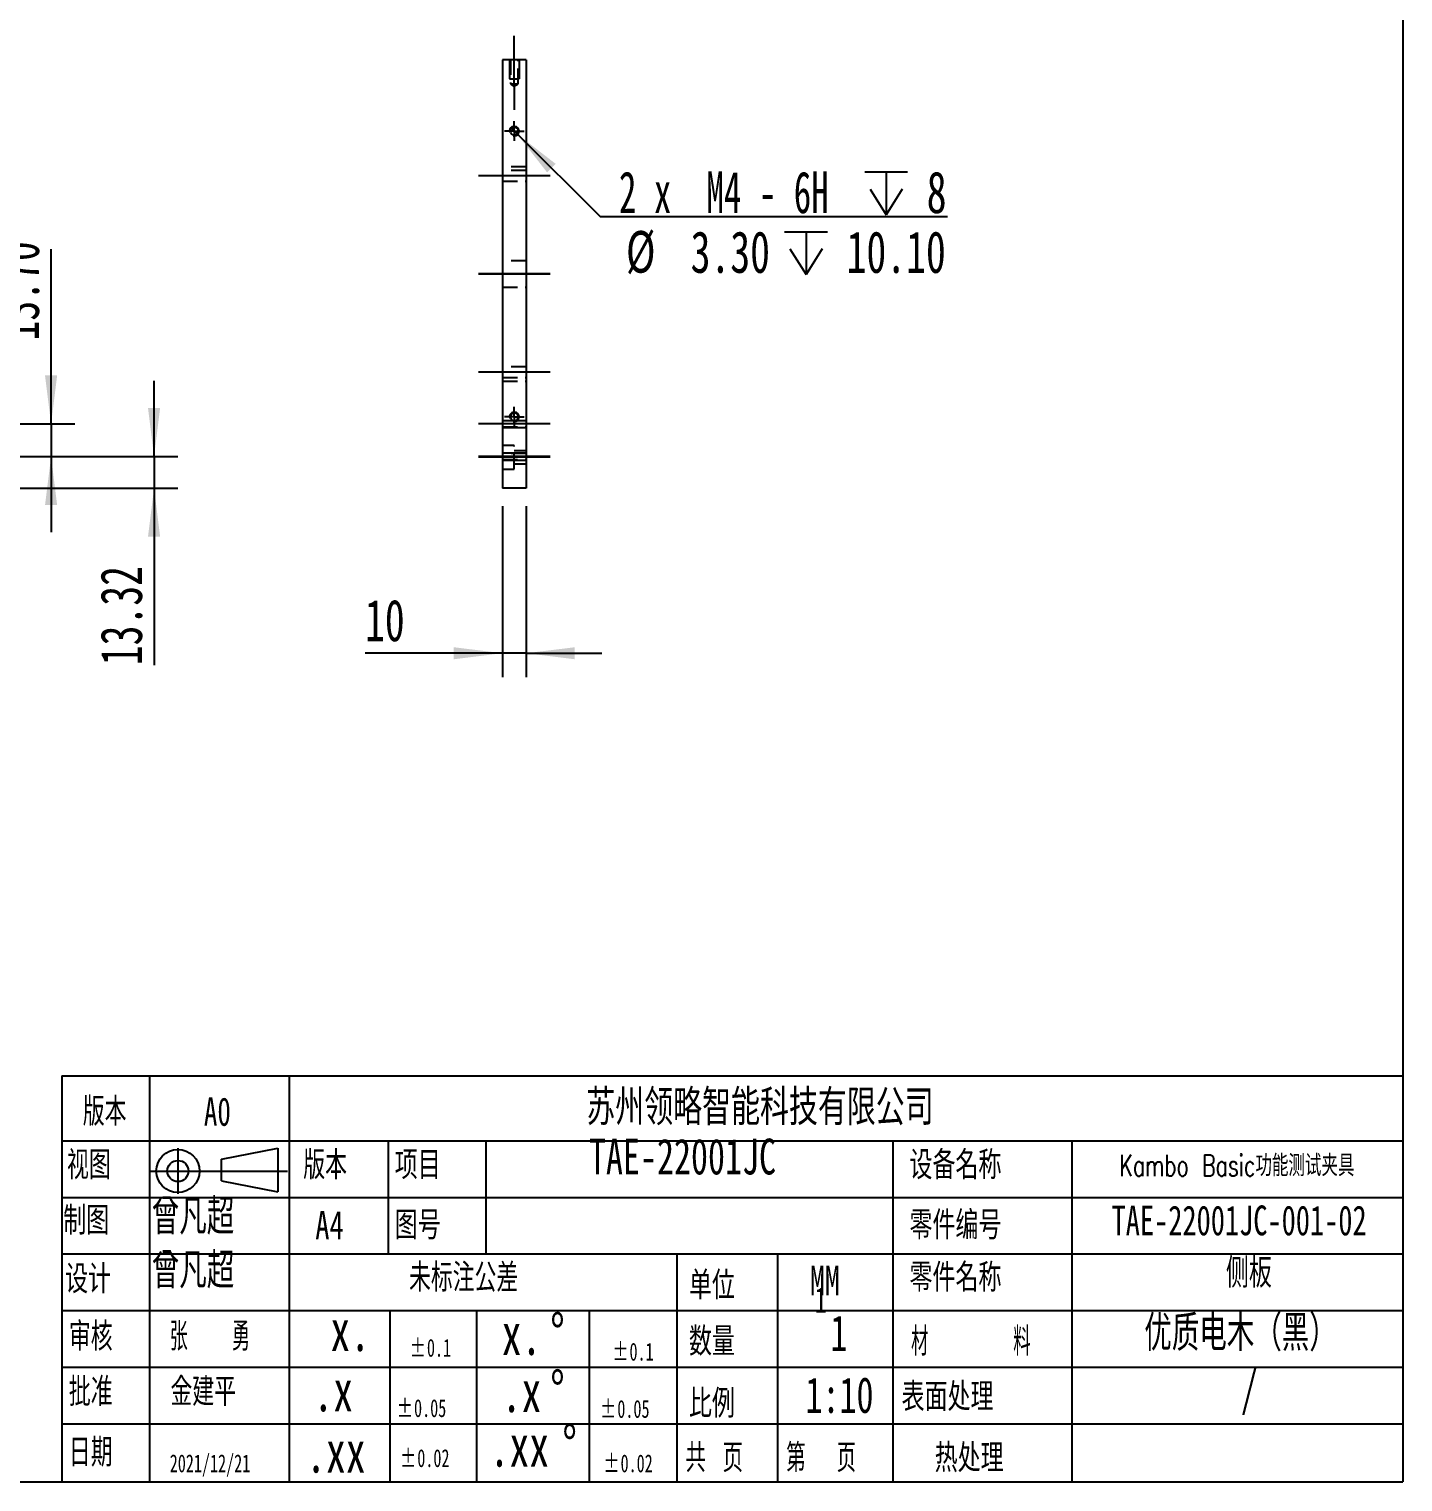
# Model space of a CAD drawing. Extents: x 2 to 292, y 3 to 207.
# Drawn here: x 176.8 to 292.2, y 3.1 to 125.1 of the extents above; entities that cross this region are included whole.
import ezdxf

# ---------------------------------------------------------------- set-up
doc = ezdxf.new("R2010")
doc.units = 0
for name, pattern in [('SLD-中心线', [34.29, 30.48, -1.27, 1.27, -1.27]), ('SLD-实线', [0]), ('SLD-虚线', [1.905, 1.27, -0.635])]:
    doc.linetypes.add(name, pattern=pattern)
doc.layers.get('0').update_dxf_attribs({"linetype": 'CONTINUOUS'})
for name, color, linetype in [('FORMAT', 7, 'SLD-实线'), ('图层1', 5, 'SLD-中心线'), ('图层7', 7, 'SLD-实线'), ('图框', 7, 'SLD-实线'), ('粗实线', 7, 'SLD-实线')]:
    doc.layers.add(name, color=color, linetype=linetype)
doc.styles.add('SLDTEXTSTYLE0', font='TXT', dxfattribs={"width": 0.7})
doc.styles.add('SLDTEXTSTYLE1', font='TXT', dxfattribs={"width": 0.7, "bigfont": 'bigfont'})
doc.styles.add('SLDTEXTSTYLE10', font='TXT', dxfattribs={"width": 0.633333})
doc.styles.add('SLDTEXTSTYLE11', font='TXT', dxfattribs={"width": 0.616667})
doc.styles.add('SLDTEXTSTYLE2', font='TXT', dxfattribs={"width": 0.736842, "bigfont": 'bigfont'})
doc.styles.add('SLDTEXTSTYLE3', font='TXT', dxfattribs={"width": 0.663})
doc.styles.add('SLDTEXTSTYLE4', font='TXT', dxfattribs={"width": 0.559211, "bigfont": 'bigfont'})
doc.styles.add('SLDTEXTSTYLE5', font='TXT', dxfattribs={"width": 0.736842})
doc.styles.add('SLDTEXTSTYLE7', font='TXT', dxfattribs={"width": 0.657895, "bigfont": 'bigfont'})
doc.styles.add('SLDTEXTSTYLE8', font='TXT', dxfattribs={"width": 0.618421, "bigfont": 'bigfont'})
doc.styles.add('SLDTEXTSTYLE9', font='TXT', dxfattribs={"width": 0.58, "bigfont": 'bigfont'})
doc.dimstyles.new('SLDDIMSTYLE4', dxfattribs={"dimtxt": 3.5, "dimasz": 4.08, "dimexe": 0, "dimexo": 0.0625, "dimgap": 0.875, "dimtad": 2, "dimlfac": 5, "dimrnd": 1e-09, "dimzin": 12, "dimtxsty": 'SLDTEXTSTYLE0', "dimsah": 1, "dimcen": 0.09, "dimazin": 3, "dimtfac": 1, "dimtmove": 0, "dimatfit": 3, "dimtolj": 1, "dimtzin": 12})
doc.dimstyles.new('SLDDIMSTYLE5', dxfattribs={"dimtxt": 3.5, "dimasz": 4.08, "dimexe": 0, "dimexo": 0.0625, "dimgap": 0.875, "dimtad": 2, "dimlfac": 5, "dimrnd": 1e-09, "dimzin": 4, "dimtxsty": 'SLDTEXTSTYLE0', "dimsah": 1, "dimcen": 0.09, "dimazin": 3, "dimtfac": 1, "dimtmove": 0, "dimatfit": 3, "dimtolj": 1, "dimtzin": 12})
doc.dimstyles.new('SLDDIMSTYLE6', dxfattribs={"dimtxt": 3.5, "dimasz": 4.08, "dimexe": 0, "dimexo": 0.0625, "dimgap": 0.875, "dimtad": 0, "dimtih": 1, "dimtoh": 1, "dimlfac": 5, "dimrnd": 1e-09, "dimzin": 4, "dimtxsty": 'SLDTEXTSTYLE0', "dimblk1": 'NONE', "dimsah": 1, "dimcen": 0, "dimazin": 3, "dimtfac": 1, "dimtmove": 0, "dimatfit": 3, "dimtolj": 1, "dimtzin": 12})
doc.dimstyles.new('SLDDIMSTYLE7', dxfattribs={"dimtxt": 3.5, "dimasz": 4.08, "dimexe": 0, "dimexo": 0.0625, "dimgap": 0.875, "dimtad": 0, "dimtih": 1, "dimtoh": 1, "dimdec": 6, "dimlfac": 5, "dimrnd": 1e-09, "dimzin": 12, "dimtxsty": 'SLDTEXTSTYLE0', "dimblk1": 'NONE', "dimsah": 1, "dimcen": 0, "dimazin": 3, "dimtfac": 1, "dimtmove": 0, "dimatfit": 3, "dimtolj": 1, "dimtzin": 12})

# ---------------------------------------------------------------- blocks, each defined once
blk = doc.blocks.new('SW_NOTE_0')
at = {"layer": '图层7', "color": 0, "char_height": 1.5, "attachment_point": 1, "style": 'SLDTEXTSTYLE3'}
for s, insert in [('%%p', (0, 1.93)), ('0.05', (1.44, 1.93))]:
    blk.add_mtext(s, dxfattribs=dict(at, insert=insert))
blk = doc.blocks.new('SW_NOTE_1')
at = {"layer": '图层7', "color": 0, "char_height": 1.5, "attachment_point": 1, "style": 'SLDTEXTSTYLE3'}
for s, insert in [('%%p', (0, 1.93)), ('0.02', (1.44, 1.93))]:
    blk.add_mtext(s, dxfattribs=dict(at, insert=insert))
blk = doc.blocks.new('SW_NOTE_2')
at = {"layer": '图层7', "color": 0, "char_height": 1.5, "attachment_point": 1, "style": 'SLDTEXTSTYLE3'}
for s, insert in [('%%p', (0, 1.93)), ('0.1', (1.44, 1.93))]:
    blk.add_mtext(s, dxfattribs=dict(at, insert=insert))
blk = doc.blocks.new('SW_NOTE_4')
at = {"layer": '图层7', "color": 0, "char_height": 3.5, "attachment_point": 1, "style": 'SLDTEXTSTYLE0'}
for s, insert in [('%%d', (4.07, 4.51)), ('.x', (0, 4.51))]:
    blk.add_mtext(s, dxfattribs=dict(at, insert=insert))
blk = doc.blocks.new('SW_NOTE_5')
at = {"layer": '图层7', "color": 0, "char_height": 3.5, "attachment_point": 1, "style": 'SLDTEXTSTYLE0'}
for s, insert in [('%%d', (4.07, 4.51)), ('x.', (0, 4.51))]:
    blk.add_mtext(s, dxfattribs=dict(at, insert=insert))
blk = doc.blocks.new('SW_NOTE_6')
at = {"layer": '图层7', "color": 0, "char_height": 3.5, "attachment_point": 1, "style": 'SLDTEXTSTYLE0'}
for s, insert in [('%%d', (6.11, 4.51)), ('.xx', (0, 4.51))]:
    blk.add_mtext(s, dxfattribs=dict(at, insert=insert))
blk = doc.blocks.new('SW_NOTE_7')
at = {"layer": '图层7', "color": 0, "char_height": 1.5, "attachment_point": 1, "style": 'SLDTEXTSTYLE3'}
for s, insert in [('%%p', (0, 1.93)), ('0.1', (1.44, 1.93))]:
    blk.add_mtext(s, dxfattribs=dict(at, insert=insert))
blk = doc.blocks.new('SW_NOTE_8')
at = {"layer": '图层7', "color": 0, "char_height": 1.5, "attachment_point": 1, "style": 'SLDTEXTSTYLE3'}
for s, insert in [('%%p', (0, 1.93)), ('0.05', (1.44, 1.93))]:
    blk.add_mtext(s, dxfattribs=dict(at, insert=insert))
blk = doc.blocks.new('SW_NOTE_9')
at = {"layer": '图层7', "color": 0, "char_height": 1.5, "attachment_point": 1, "style": 'SLDTEXTSTYLE3'}
for s, insert in [('%%p', (0, 1.93)), ('0.02', (1.44, 1.93))]:
    blk.add_mtext(s, dxfattribs=dict(at, insert=insert))
blk = doc.blocks.new('_D_12')
at = {"layer": '图框', "color": 5}
for p, q in [((187.3, 89.23), (187.3, 95.58)), ((162.55, 89.23), (189.3, 89.23)), ((187.3, 89.23), (187.3, 86.57)), ((169.2, 86.57), (189.3, 86.57)), ((187.3, 86.57), (187.3, 71.7))]:
    blk.add_line(p, q, dxfattribs=at)
for points in [[(187.3, 89.23), (187.81, 93.31), (186.79, 93.31)], [(187.3, 86.57), (186.79, 82.49), (187.81, 82.49)]]:
    blk.add_solid(points, dxfattribs=at)
at = {"layer": '图框', "color": 5, "insert": (182.79, 71.7), "char_height": 3.5, "attachment_point": 1, "rotation": 90, "style": 'SLDTEXTSTYLE0'}
blk.add_mtext('13.32', dxfattribs=at)
blk = doc.blocks.new('_D_13')
at = {"layer": '图框', "color": 5}
for p, q in [((178.65, 91.97), (178.65, 106.65)), ((162.55, 91.97), (180.65, 91.97)), ((178.65, 91.97), (178.65, 89.23)), ((162.55, 89.23), (180.65, 89.23)), ((178.65, 89.23), (178.65, 82.88))]:
    blk.add_line(p, q, dxfattribs=at)
for points in [[(178.65, 91.97), (179.16, 96.05), (178.14, 96.05)], [(178.65, 89.23), (178.14, 85.15), (179.16, 85.15)]]:
    blk.add_solid(points, dxfattribs=at)
at = {"layer": '图框', "color": 5, "insert": (174.14, 98.98), "char_height": 3.5, "attachment_point": 1, "rotation": 90, "style": 'SLDTEXTSTYLE0'}
blk.add_mtext('13.70', dxfattribs=at)
blk = doc.blocks.new('SW_SYMBOL_HOLE_SPOT')
at = {"layer": '图框', "color": 0}
for p, q in [((0, 875), (0, 75)), ((1600, 75), (1600, 875)), ((0, 75), (1600, 75))]:
    blk.add_line(p, q, dxfattribs=at)
blk = doc.blocks.new('SW_SYMBOL_HOLE_DEPTH')
at = {"layer": '图框', "color": 0}
for p, q in [((0, 875), (800, 875)), ((400, 875), (400, 75)), ((100, 555), (400, 75)), ((700, 555), (400, 75))]:
    blk.add_line(p, q, dxfattribs=at)
blk = doc.blocks.new('_D_14')
at = {"layer": '图框', "color": 5}
for p, q in [((133.07, 89.58), (174.03, 135.06)), ((174.03, 135.06), (201.18, 135.06)), ((132.33, 88.76), (133.07, 89.58))]:
    blk.add_line(p, q, dxfattribs=at)
blk.add_solid([(133.07, 89.58), (136.17, 92.27), (135.42, 92.95)], dxfattribs=at)
at = {"layer": '图框', "color": 5, "xscale": 0.004511737089201878, "yscale": 0.004511737089201878, "zscale": 0.004511737089201878}
for name, p in [('SW_SYMBOL_HOLE_SPOT', (176.11, 129.85)), ('SW_SYMBOL_HOLE_DEPTH', (193.72, 129.85))]:
    blk.add_blockref(name, p, dxfattribs=at)
at = {"layer": '图框', "color": 5, "char_height": 3.5, "attachment_point": 1}
for s, insert, style in [('5.50 贯\\M+190FA', (187.17, 138.86), 'SLDTEXTSTYLE1'), ('2 x', (175.62, 138.86), 'SLDTEXTSTYLE10'), ('%%c', (181.75, 138.87), 'SLDTEXTSTYLE0'), ('%%c', (183.48, 133.86), 'SLDTEXTSTYLE0'), ('10', (188.9, 133.84), 'SLDTEXTSTYLE0'), ('5', (198.94, 133.84), 'SLDTEXTSTYLE0')]:
    blk.add_mtext(s, dxfattribs=dict(at, insert=insert, style=style))
blk = doc.blocks.new('_NONE')
blk = doc.blocks.new('_D_17')
at = {"layer": '图框', "color": 5}
for p, q in [((216.56, 85.07), (216.56, 70.71)), ((218.56, 85.07), (218.56, 70.71)), ((216.56, 72.71), (205.02, 72.71)), ((218.56, 72.71), (216.56, 72.71)), ((218.56, 72.71), (224.91, 72.71))]:
    blk.add_line(p, q, dxfattribs=at)
for points in [[(216.56, 72.71), (212.48, 73.21), (212.48, 72.2)], [(218.56, 72.71), (222.64, 72.2), (222.64, 73.21)]]:
    blk.add_solid(points, dxfattribs=at)
at = {"layer": '图框', "color": 5, "insert": (205.02, 77.22), "char_height": 3.5, "attachment_point": 1, "style": 'SLDTEXTSTYLE0'}
blk.add_mtext('10', dxfattribs=at)
blk = doc.blocks.new('_D_18')
at = {"layer": '图框', "color": 5}
for p, q in [((217.33, 116.8), (217.79, 116.33)), ((217.79, 116.33), (224.76, 109.38)), ((224.76, 109.38), (253.95, 109.38))]:
    blk.add_line(p, q, dxfattribs=at)
blk.add_solid([(217.79, 116.33), (220.32, 113.09), (221.04, 113.81)], dxfattribs=at)
at = {"layer": '图框', "color": 5, "xscale": 0.004511737089201878, "yscale": 0.004511737089201878, "zscale": 0.004511737089201878}
for p in [(246.99, 109.19), (240.26, 104.17)]:
    blk.add_blockref('SW_SYMBOL_HOLE_DEPTH', p, dxfattribs=at)
at = {"layer": '图框', "color": 5, "char_height": 3.5, "attachment_point": 1}
for s, insert, style in [('2 x  M4 - 6H', (226.35, 113.18), 'SLDTEXTSTYLE11'), ('8', (252.2, 113.18), 'SLDTEXTSTYLE0'), ('%%c', (226.94, 108.18), 'SLDTEXTSTYLE0'), ('3.30', (232.37, 108.16), 'SLDTEXTSTYLE0'), ('10.10', (245.47, 108.16), 'SLDTEXTSTYLE0')]:
    blk.add_mtext(s, dxfattribs=dict(at, insert=insert, style=style))
blk = doc.blocks.new('SW_CENTERMARKSYMBOL_11')
at = {"layer": '图框', "color": 0}
for p, q in [((-0.5, 0), (-0.83, 0)), ((0, 0), (-0.5, 0)), ((0, 0.5), (0, 0.83)), ((0, 0), (0, 0.5)), ((0, 0), (0, -0.5)), ((0, 0), (0.5, 0)), ((0.5, 0), (0.83, 0)), ((0, -0.5), (0, -0.83))]:
    blk.add_line(p, q, dxfattribs=at)
blk = doc.blocks.new('SW_CENTERMARKSYMBOL_12')
at = {"layer": '图框', "color": 0}
for p, q in [((-0.5, 0), (-0.83, 0)), ((0, 0), (-0.5, 0)), ((0, 0.5), (0, 0.83)), ((0, 0), (0, 0.5)), ((0, 0), (0, -0.5)), ((0, 0), (0.5, 0)), ((0.5, 0), (0.83, 0)), ((0, -0.5), (0, -0.83))]:
    blk.add_line(p, q, dxfattribs=at)

msp = doc.modelspace()

# ---------------------------------------------------------------- linework, layer by layer
at = {"color": 7, "linetype": 'SLD-实线'}
for p, q in [((216.55875477, 122.56725325), (216.55875477, 86.56725182)), ((218.55875472, 122.56725325), (216.55875477, 122.56725325)), ((217.15875474, 122.56725253), (217.15875474, 120.96725253)), ((217.15875474, 122.56725253), (217.15875474, 120.96725253)), ((217.15875474, 122.56725253), (217.15875474, 120.96725253)), ((217.95875474, 122.56725253), (217.95875474, 120.96725253)), ((217.95875474, 122.56725253), (217.95875474, 120.96725253)), ((217.95875474, 122.56725253), (217.95875474, 120.96725253)), ((218.55875472, 122.56725325), (218.55875472, 86.56725182)), ((216.55875474, 92.27085253), (218.55875474, 92.27085253)), ((216.55875474, 91.67085253), (218.55875474, 91.67085253)), ((216.55875474, 89.53085253), (218.55875474, 89.53085253)), ((216.55875474, 88.93085253), (218.55875474, 88.93085253)), ((218.55875472, 86.56725182), (216.55875477, 86.56725182))]:
    msp.add_line(p, q, dxfattribs=at)
at = {"color": 7, "linetype": 'SLD-虚线'}
for p, q in [((217.22875474, 122.56725325), (217.22875474, 120.54725184)), ((217.88875474, 120.54725184), (217.88875474, 122.56725325)), ((217.15875474, 120.96725253), (217.95875474, 120.96725253)), ((217.15875474, 120.96725253), (217.95875474, 120.96725253)), ((217.15875474, 120.96725253), (217.95875474, 120.96725253)), ((217.22875474, 120.54725184), (217.55875474, 120.54725184)), ((217.22875474, 120.54725184), (217.55875474, 120.34896805)), ((217.55875474, 120.54725184), (217.88875474, 120.54725184)), ((217.55875474, 120.34896805), (217.88875474, 120.54725184)), ((218.55875472, 113.56725289), (216.55875477, 113.56725289)), ((218.55875472, 113.26725228), (216.55875477, 113.26725228)), ((216.55875477, 112.36725269), (218.55875472, 112.36725269)), ((218.55875472, 105.66725253), (216.55875477, 105.66725253)), ((216.55875477, 103.46725254), (218.55875472, 103.46725254)), ((218.55875472, 96.76725237), (216.55875477, 96.76725237)), ((216.55875477, 95.86725278), (218.55875472, 95.86725278)), ((216.55875477, 95.56725218), (218.55875472, 95.56725218)), ((218.55875472, 92.22085221), (216.55875477, 92.22085221)), ((216.55875477, 91.72085269), (218.55875472, 91.72085269)), ((217.55875474, 90.16725315), (216.55875477, 90.16725315)), ((218.55875472, 89.48085202), (216.55875477, 89.48085202)), ((217.55875474, 88.16725208), (217.55875474, 90.16725315)), ((218.55875472, 89.71725299), (217.55875474, 89.71725299)), ((216.55875477, 88.9808525), (218.55875472, 88.9808525)), ((216.55875477, 88.16725208), (217.55875474, 88.16725208)), ((217.55875474, 88.61725225), (218.55875472, 88.61725225))]:
    msp.add_line(p, q, dxfattribs=at)
at = {"color": 7, "linetype": 'SLD-实线'}
for centre in [(217.55875474, 116.56725253), (217.55875474, 92.56725253)]:
    msp.add_circle(centre, 0.33, dxfattribs=at)
for centre in [(217.55875474, 116.56725253), (217.55875474, 116.56725253), (217.55875474, 92.56725253), (217.55875474, 92.56725253)]:
    msp.add_arc(centre, 0.4, 255, 195, dxfattribs=at)
at = {"layer": 'FORMAT'}
for p, q in [((186.91053514, 37.1977449), (186.91053514, 3.09596976)), ((198.66076351, 37.1977449), (198.66076351, 3.09596976)), ((179.55257361, 31.7584837), (292.20335529, 31.7584837)), ((206.95141482, 31.7584837), (206.95141482, 22.2446521)), ((215.15452135, 31.7584837), (215.15452135, 22.2446521)), ((249.36194674, 31.7584837), (249.36194674, 3.09596976)), ((264.39954193, 31.7584837), (264.39954193, 3.09596976)), ((192.95125628, 30.20082962), (197.68880438, 31.12592939)), ((197.68880438, 31.12592939), (197.68880438, 27.45903643)), ((192.95125628, 28.38413619), (192.95125628, 30.20082962)), ((192.95125628, 28.38413619), (197.68880438, 27.45903643)), ((179.55257361, 27.0015679), (292.20335529, 27.0015679)), ((179.55257361, 22.2446521), (292.20335529, 22.2446521)), ((231.2090054, 22.2446521), (231.2090054, 3.09596976)), ((239.68998533, 3.09596976), (239.68998533, 22.2446521)), ((179.55257361, 17.4877363), (292.20335529, 17.4877363)), ((207.10225364, 17.4877363), (207.10225364, 3.09596976)), ((214.37115388, 17.4877363), (214.37115388, 3.09596976)), ((223.83820805, 17.4877363), (223.83820805, 3.09596976)), ((179.55257361, 12.7308205), (292.20335529, 12.7308205)), ((179.55257361, 7.9739047), (292.20335529, 7.9739047))]:
    msp.add_line(p, q, dxfattribs=at)
at = {"layer": 'FORMAT', "linetype": 'SLD-中心线'}
for p, q in [((189.30225283, 31.12102506), (189.30225283, 27.30417597)), ((186.91053514, 29.21260052), (198.51770598, 29.21260052))]:
    msp.add_line(p, q, dxfattribs=at)
at = {"layer": 'FORMAT'}
for radius in [1.81265621, 0.88755645]:
    msp.add_circle((189.30225283, 29.21260052), radius, dxfattribs=at)
at = {"layer": '图框', "color": 5, "linetype": 'SLD-中心线', "ltscale": 2}
for p, q in [((217.55875474, 120.54725253), (217.55875474, 124.56725253)), ((217.55875474, 120.54725253), (217.55875474, 118.34896853)), ((220.55875474, 112.81725253), (214.55875474, 112.81725253)), ((214.55875474, 104.56725253), (220.55875474, 104.56725253)), ((220.55875474, 104.56725253), (214.55875474, 104.56725253)), ((220.55875474, 96.31725253), (214.55875474, 96.31725253)), ((220.55875474, 91.97085253), (214.55875474, 91.97085253)), ((220.55875474, 89.23085253), (214.55875474, 89.23085253)), ((217.55875474, 89.16725253), (214.55875474, 89.16725253)), ((220.55875474, 89.16725253), (217.55875474, 89.16725253))]:
    msp.add_line(p, q, dxfattribs=at)
at = {"layer": '粗实线', "color": 5}
for p in [(292.20335529, 206.5709215), (2.20335337, 3.09596976)]:
    msp.add_line(p, (292.20335529, 3.09596976), dxfattribs=at)
at = {"layer": '粗实线'}
for q in [(179.55257361, 3.09596976), (292.20335529, 37.1977449)]:
    msp.add_line((179.55257361, 37.1977449), q, dxfattribs=at)

# ---------------------------------------------------------------- block references
at = {"layer": '图层7'}
for name, p in [('SW_NOTE_5', (216.50096363, 12.75559296)), ('SW_NOTE_2', (208.78053651, 13.18428056)), ('SW_NOTE_7', (225.79396864, 12.86045409)), ('SW_NOTE_4', (216.50096363, 7.94794693)), ('SW_NOTE_0', (207.69928637, 8.11751465)), ('SW_NOTE_8', (224.77255355, 8.05280806)), ('SW_NOTE_6', (215.48256077, 3.37281735)), ('SW_NOTE_1', (207.97011963, 3.91751363)), ('SW_NOTE_9', (225.04338681, 3.47767848))]:
    msp.add_blockref(name, p, dxfattribs=at)
at = {"layer": '图框', "color": 5}
for name, p in [('SW_CENTERMARKSYMBOL_11', (217.55875474, 116.56725253)), ('SW_CENTERMARKSYMBOL_12', (217.55875474, 92.56725253))]:
    msp.add_blockref(name, p, dxfattribs=at)

# ---------------------------------------------------------------- texts
at = {"layer": 'FORMAT', "char_height": 2.38125, "attachment_point": 2, "style": 'SLDTEXTSTYLE1'}
for s, insert in [('\\M+194C5\\M+1967B', (183.15019978, 35.39475263)), ('\\M+196A2标\\M+1928D\\M+18CF6\\M+18DB7', (213.30359169, 21.45267775))]:
    msp.add_mtext(s, dxfattribs=dict(at, insert=insert))
at = {"layer": 'FORMAT', "color": 5, "insert": (192.61830553, 35.39475268), "char_height": 2.38125, "attachment_point": 2, "style": 'SLDTEXTSTYLE0'}
msp.add_mtext('A0', dxfattribs=at)
at = {"layer": '图层1'}
for s, insert, char_height, attachment_point, style in [('TAE-22001JC', (231.6854984, 31.92766345), 3, 2, 'SLDTEXTSTYLE0'), ('Kambo Basic\\M+18CF7\\M+1945C测试夹\\M+18BEF', (278.25251922, 30.57744909), 1.8, 2, 'SLDTEXTSTYLE1'), ('\\M+1915C\\M+1967D\\M+192B4', (187.11004352, 26.87743113), 3, 1, 'SLDTEXTSTYLE1'), ('TAE-22001JC-001-02', (278.44251509, 26.31484177), 2.5, 2, 'SLDTEXTSTYLE0'), ('\\M+1915C\\M+1967D\\M+192B4', (187.11004352, 22.3486825), 3, 1, 'SLDTEXTSTYLE1'), ('侧\\M+194C2', (279.26171599, 21.91040722), 2.5, 2, 'SLDTEXTSTYLE1'), ('优质电\\M+196D8\\M+18169\\M+1FC4B\\M+1816A', (278.56305726, 17.10553074), 3, 2, 'SLDTEXTSTYLE1'), ('1', (244.82181763, 17.10553057), 3, 2, 'SLDTEXTSTYLE0'), ('/', (279.30295579, 12.4618011), 3, 2, 'SLDTEXTSTYLE0'), ('1:10', (244.87494266, 11.89709443), 3, 2, 'SLDTEXTSTYLE0')]:
    msp.add_mtext(s, dxfattribs=dict(at, insert=insert, char_height=char_height, attachment_point=attachment_point, style=style))
at = {"layer": '图层7', "attachment_point": 1}
for s, insert, char_height, style in [('苏\\M+18F42领\\M+197AA\\M+19271\\M+1945C\\M+189C8\\M+18B5A\\M+1974C\\M+18CC0\\M+18CF6\\M+18E69', (223.60766877, 36.06507163), 3, 'SLDTEXTSTYLE2'), ('视图', (179.98815345, 30.90734463), 2.38125, 'SLDTEXTSTYLE1'), ('\\M+194C5\\M+1967B', (199.83327489, 30.90734463), 2.38125, 'SLDTEXTSTYLE1'), ('项\\M+196DA', (207.51761991, 30.90734463), 2.38125, 'SLDTEXTSTYLE2'), ('设备\\M+196BC\\M+18FCC', (250.75336199, 30.90734463), 2.38125, 'SLDTEXTSTYLE2'), ('\\M+190A7图', (179.67065348, 26.24513642), 2.38125, 'SLDTEXTSTYLE2'), ('A4', (200.84089629, 25.85711231), 2.38125, 'SLDTEXTSTYLE5'), ('图\\M+18D86', (207.51761991, 25.85711231), 2.38125, 'SLDTEXTSTYLE2'), ('\\M+197EB\\M+18C8F编\\M+18D86', (250.75336199, 25.85711231), 2.38125, 'SLDTEXTSTYLE2'), ('设计', (179.82940346, 21.32836368), 2.38125, 'SLDTEXTSTYLE2'), ('单\\M+188CA', (232.22978407, 20.80397018), 2.38125, 'SLDTEXTSTYLE2'), ('MM', (242.39487197, 21.26169976), 2.5, 'SLDTEXTSTYLE5'), ('\\M+197EB\\M+18C8F\\M+196BC\\M+18FCC', (250.75336199, 21.45267775), 2.38125, 'SLDTEXTSTYLE2'), ('审\\M+18A6A', (180.14690343, 16.50824819), 2.38125, 'SLDTEXTSTYLE1'), ('张   \\M+19745', (188.61773589, 16.50824819), 2.38125, 'SLDTEXTSTYLE9'), ('x.', (202.10966381, 17.59115646), 3.5, 'SLDTEXTSTYLE0'), ('\\M+19094\\M+197CA', (232.22978407, 16.08521175), 2.38125, 'SLDTEXTSTYLE2'), ('\\M+18DDE      \\M+197BF', (250.8856531, 16.08521175), 2.38125, 'SLDTEXTSTYLE4'), ('\\M+194E1\\M+18F79', (180.14690343, 11.86387207), 2.38125, 'SLDTEXTSTYLE1'), ('\\M+18BE0\\M+18C9A\\M+195BD', (188.67773511, 11.86387207), 2.38125, 'SLDTEXTSTYLE1'), ('.x', (200.68365282, 12.52439055), 3.5, 'SLDTEXTSTYLE0'), ('\\M+194E4\\M+197E1', (232.22978407, 10.87677561), 2.38125, 'SLDTEXTSTYLE2'), ('\\M+1955C\\M+196CA处\\M+1979D', (250.09352168, 11.44148228), 2.38125, 'SLDTEXTSTYLE2'), ('\\M+193FA\\M+18AFA', (180.14690343, 6.7635277), 2.38125, 'SLDTEXTSTYLE1'), ('.xx', (200.07285808, 7.3845543), 3.5, 'SLDTEXTSTYLE0'), ('\\M+18BA4 页', (231.93718833, 6.30164603), 2.38125, 'SLDTEXTSTYLE7'), ('\\M+191E6  页', (240.4032064, 6.30164603), 2.38125, 'SLDTEXTSTYLE8'), ('热处\\M+1979D', (252.87008895, 6.30164603), 2.38125, 'SLDTEXTSTYLE2'), ('2021/12/21', (188.61773589, 5.41128007), 1.5, 'SLDTEXTSTYLE3')]:
    msp.add_mtext(s, dxfattribs=dict(at, insert=insert, char_height=char_height, style=style))
at = {"layer": '图框', "insert": (242.80353672, 19.44398759), "char_height": 2.11666667, "attachment_point": 1, "rotation": 359.9999999464, "style": 'SLDTEXTSTYLE0'}
msp.add_mtext('1', dxfattribs=at)

# ---------------------------------------------------------------- dimensions: what is measured, and where the dimension line sits
at = {"layer": '图框', "color": 5}
dim = msp.add_diameter_dim_2p(p1=(132.32954241, 88.75858234), p2=(133.06571812, 89.57592273), text='2 x <> 贯穿\\P{\\fGDT;v}%%c 10 {\\fGDT;x} 5\\P', dimstyle='SLDDIMSTYLE6', dxfattribs=at)
dim.commit()
dim.dimension.update_dxf_attribs({"geometry": '_D_14', "text_midpoint": (188.40090962, 134.34708989), "dimtype": 163})
dim = msp.add_diameter_dim_2p(p1=(217.32525279, 116.80044095), p2=(217.7922567, 116.33406412), text='2 x  M4 - 6H {\\fGDT;x} 8\\P%%c 3.30 {\\fGDT;x} 10.10\\P', dimstyle='SLDDIMSTYLE7', override={"dimpost": '<>'}, dxfattribs=at)
dim.commit()
dim.dimension.update_dxf_attribs({"geometry": '_D_18', "text_midpoint": (240.15097714, 108.66555766), "dimtype": 163})
for base, p1, p2, dimstyle, picture, middle in [((178.65103663, 89.23085253), (161.04763027, 91.97085253), (161.04763027, 89.23085253), 'SLDDIMSTYLE5', '_D_13', (178.65103663, 102.81787178)), ((187.29814204, 86.56725253), (161.04763027, 89.23085253), (167.69763027, 86.56725253), 'SLDDIMSTYLE4', '_D_12', (187.29814204, 75.53592257))]:
    dim = msp.add_linear_dim(base=base, p1=p1, p2=p2, angle=90, dimstyle=dimstyle, dxfattribs=at)
    dim.commit()
    dim.dimension.update_dxf_attribs({"geometry": picture, "text_midpoint": middle, "dimtype": 160})
dim = msp.add_linear_dim(base=(216.55875474, 72.705557), p1=(218.55875474, 86.56725253), p2=(216.55875474, 86.56725253), dimstyle='SLDDIMSTYLE4', dxfattribs=at)
dim.commit()
dim.dimension.update_dxf_attribs({"geometry": '_D_17', "text_midpoint": (206.55875474, 72.705557), "dimtype": 160})

doc.saveas('drawing.dxf')
